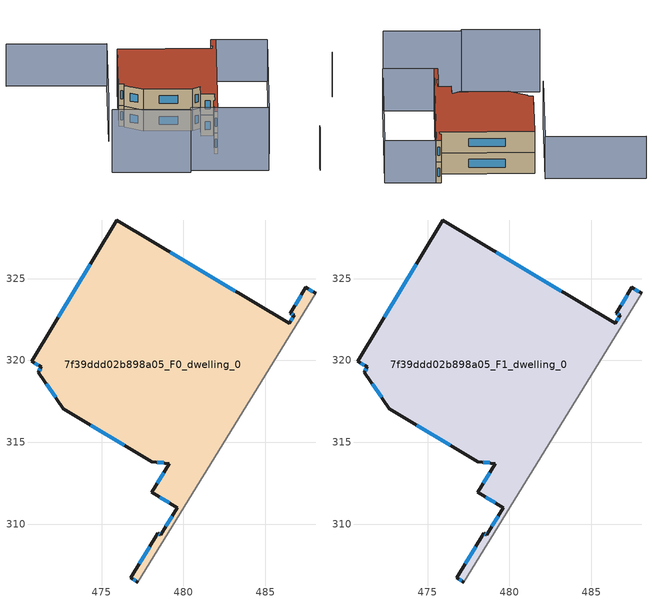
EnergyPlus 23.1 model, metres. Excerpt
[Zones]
7f39ddd02b898a05_F0_dwelling_0
 floor ground (EU_floor_Construction): 487.48,324.46 488.07,324.09 477.21,306.47 476.79,306.73 478.44,309.46 478.62,309.36 479.62,311.01 478.07,311.94 479.14,313.71 478.07,313.81 472.67,317.05 471.13,319.29 471.32,319.6 470.74,319.95 475.92,328.57 486.45,322.26 486.75,322.75 486.53,322.88 z0
 wall outside (EU_wall_Construction): 488.07,324.09 487.48,324.46 486.53,322.88 486.75,322.75 486.45,322.26 475.92,328.57 470.74,319.95 471.32,319.6 471.13,319.29 472.67,317.05 478.07,313.81 479.14,313.71 478.07,311.94 479.62,311.01 478.62,309.36 478.44,309.46 476.79,306.73 477.21,306.47 z0:3
 wall adiabatic (EU_wall_Construction): 477.21,306.47 488.07,324.09 z0:3
 window (EU_Window_Construction): 471.26,319.5 471.19,319.38 / 470.92,319.84 471.14,319.71 / 474.3,325.89 472.36,322.63 / 483.17,324.23 479.2,326.61 / 486.66,322.6 486.55,322.41 / 486.6,322.84 486.68,322.79 / 487.18,323.97 486.82,323.37 / 487.88,324.21 487.66,324.34 / 476.92,306.65 477.08,306.55 / 477.93,308.61 477.31,307.58 / 478.56,309.39 478.5,309.43 / 479.31,310.5 478.93,309.87 / 478.55,311.65 479.14,311.3 / 478.81,313.16 478.4,312.49 / 478.4,313.78 478.8,313.74 / 474.35,316.04 476.38,314.82 / 471.61,318.59 472.19,317.74 z0.93:2.07
7f39ddd02b898a05_F1_dwelling_0
 floor to 7f39ddd02b898a05_F0_dwelling_0 (EU_floor_Construction): 487.48,324.46 488.07,324.09 477.21,306.47 476.79,306.73 478.44,309.46 478.62,309.36 479.62,311.01 478.07,311.94 479.14,313.71 478.07,313.81 472.67,317.05 471.13,319.29 471.32,319.6 470.74,319.95 475.92,328.57 486.45,322.26 486.75,322.75 486.53,322.88 z3
 wall outside (EU_wall_Construction): 488.07,324.09 487.48,324.46 486.53,322.88 486.75,322.75 486.45,322.26 475.92,328.57 470.74,319.95 471.32,319.6 471.13,319.29 472.67,317.05 478.07,313.81 479.14,313.71 478.07,311.94 479.62,311.01 478.62,309.36 478.44,309.46 476.79,306.73 477.21,306.47 z3:6
 wall adiabatic (EU_wall_Construction): 477.21,306.47 488.07,324.09 z3:6
 window (EU_Window_Construction): 471.26,319.5 471.19,319.38 / 470.92,319.84 471.14,319.71 / 474.3,325.89 472.36,322.63 / 483.17,324.23 479.2,326.61 / 486.66,322.6 486.55,322.41 / 486.6,322.84 486.68,322.79 / 487.18,323.97 486.82,323.37 / 487.88,324.21 487.66,324.34 / 476.92,306.65 477.08,306.55 / 477.93,308.61 477.31,307.58 / 478.56,309.39 478.5,309.43 / 479.31,310.5 478.93,309.87 / 478.55,311.65 479.14,311.3 / 478.81,313.16 478.4,312.49 / 478.4,313.78 478.8,313.74 / 474.35,316.04 476.38,314.82 / 471.61,318.59 472.19,317.74 z3.93:5.07
 roof outside (EU_roof_Construction): 479.62,311.01 478.62,309.36 478.44,309.46 476.79,306.73 477.21,306.47 488.07,324.09 487.48,324.46 486.53,322.88 486.75,322.75 486.45,322.26 475.92,328.57 470.74,319.95 471.32,319.6 471.13,319.29 472.67,317.05 478.07,313.81 479.14,313.71 478.07,311.94 z6
shading: 485.72,295.48 486.13,296.15 / 464.67,337.38 475.7,330.65 / 475.7,330.65 467.33,316.95 / 488.07,324.09 493.67,320.65 / 493.67,320.65 482.82,303.02 / 482.82,303.02 477.21,306.47 / 477.21,306.47 488.07,324.09 z0:6; 471.63,304.22 480.18,298.96 / 462.9,309.19 471.45,303.93 z0:9
[Building]
EU S2 Campaign: North Axis=0; Terrain=City; Solar Distribution=FullExterior
[Site:Location]
Montreal-Trudeau.Intl.AP: Latitude=45.4667; Longitude=-73.75; Time Zone=-5; Elevation=36
[SizingPeriod:WeatherFileDays]
AnnualSizingPeriod: Begin Month=1; Begin Day of Month=1; End Month=12; End Day of Month=31; Day of Week for Start Day=Monday; Use Weather File Daylight Saving Period=No; Use Weather File Rain and Snow Indicators=No
[MATERIAL]
EU_InternalMass_Material: Roughness=MediumRough; Thickness=0.1; Conductivity=1; Density=1800; Specific Heat=900; Thermal Absorptance=0.9; Solar Absorptance=0.7; Visible Absorptance=0.7
[MATERIAL:NOMASS] Roughness=MediumRough; Thermal Absorptance=0.9; Solar Absorptance=0.7; Visible Absorptance=0.7
Name | Thermal Resistance
EU_wall_NoMass; EU_floor_NoMass | 1.36485
EU_roof_NoMass | 2.55992
[WINDOWMATERIAL:SIMPLEGLAZINGSYSTEM]
EU_Window_SimpleGlazing: UFactor=3.92339; Solar Heat Gain Coefficient=0.8; Visible Transmittance=0.8
[CONSTRUCTION]
EU_wall_Construction: EU_wall_NoMass
EU_roof_Construction: EU_roof_NoMass
EU_floor_Construction: EU_floor_NoMass
EU_Window_Construction: EU_Window_SimpleGlazing
EU_InternalMass_Construction: EU_InternalMass_Material
[ZONE] Type=1; Multiplier=1; Ceiling Height=autocalculate; Floor Area=autocalculate; Part of Total Floor Area=Yes
Name | Volume
7f39ddd02b898a05_F0_dwelling_0 | 451.444
7f39ddd02b898a05_F1_dwelling_0 | 451.441
[INTERNALMASS] Construction=EU_InternalMass_Construction; Surface Area=150.481
Name | Zone or ZoneList
7f39ddd02b898a05_F0_dwelling_0_EU_InternalMass | 7f39ddd02b898a05_F0_dwelling_0
7f39ddd02b898a05_F1_dwelling_0_EU_InternalMass | 7f39ddd02b898a05_F1_dwelling_0
[OTHEREQUIPMENT] Fuel Type=Electricity; Design Level Calculation Method=Watts/Area; Power per Zone Floor Area=1; Fraction Latent=0; Fraction Radiant=0; Fraction Lost=0; Carbon Dioxide Generation Rate=0; EndUse Subcategory=EU_Step8_InternalGains
Name | Zone or ZoneList or Space or SpaceList | Schedule
EU_Step8_InternalGain_7f39ddd02b898a05_F0_dwelling_0_f000 | 7f39ddd02b898a05_F0_dwelling_0 | EU_Step8_GainSchedule_7f39ddd02b898a05_F0_dwelling_0_f000
EU_Step8_InternalGain_7f39ddd02b898a05_F1_dwelling_0_f000 | 7f39ddd02b898a05_F1_dwelling_0 | EU_Step8_GainSchedule_7f39ddd02b898a05_F1_dwelling_0_f000
[ZONEVENTILATION:DESIGNFLOWRATE] Schedule=EU_AlwaysOn; Design Flow Rate Calculation Method=AirChanges/Hour; Air Changes per Hour=0.860309; Ventilation Type=Natural; Fan Pressure Rise=0; Fan Total Efficiency=1; Constant Term Coefficient=1; Temperature Term Coefficient=0; Velocity Term Coefficient=0; Velocity Squared Term Coefficient=0; Minimum Indoor Temperature=-100; Maximum Indoor Temperature=100; Delta Temperature=-100; Minimum Outdoor Temperature=-100; Maximum Outdoor Temperature=100; Maximum Wind Speed=40
Name | Zone or ZoneList or Space or SpaceList
EU_ConstantAir_7f39ddd02b898a05_F0_dwelling_0 | 7f39ddd02b898a05_F0_dwelling_0
EU_ConstantAir_7f39ddd02b898a05_F1_dwelling_0 | 7f39ddd02b898a05_F1_dwelling_0
[HVACTEMPLATE:THERMOSTAT] Constant Heating Setpoint=20; Constant Cooling Setpoint=50
EU_HeatOnly_7f39ddd02b898a05_F0_dwelling_0; EU_HeatOnly_7f39ddd02b898a05_F1_dwelling_0
[HVACTEMPLATE:ZONE:IDEALLOADSAIRSYSTEM] System Availability Schedule=EU_AlwaysOn; Maximum Heating Supply Air Temperature=50; Minimum Cooling Supply Air Temperature=13; Maximum Heating Supply Air Humidity Ratio=0.0156; Minimum Cooling Supply Air Humidity Ratio=0.0077; Heating Limit=NoLimit; Cooling Limit=NoLimit; Heating Availability Schedule=EU_AlwaysOn; Cooling Availability Schedule=EU_CoolingOff; Dehumidification Control Type=ConstantSensibleHeatRatio; Cooling Sensible Heat Ratio=0.7; Dehumidification Setpoint=60; Humidification Control Type=None; Humidification Setpoint=30; Outdoor Air Method=None; Outdoor Air Flow Rate per Person=0.00944; Outdoor Air Flow Rate per Zone Floor Area=0; Outdoor Air Flow Rate per Zone=0; Demand Controlled Ventilation Type=None; Outdoor Air Economizer Type=NoEconomizer; Heat Recovery Type=None; Sensible Heat Recovery Effectiveness=0.7; Latent Heat Recovery Effectiveness=0.65
Name | Template Thermostat
7f39ddd02b898a05_F0_dwelling_0 | EU_HeatOnly_7f39ddd02b898a05_F0_dwelling_0
7f39ddd02b898a05_F1_dwelling_0 | EU_HeatOnly_7f39ddd02b898a05_F1_dwelling_0
[SIZING:ZONE] Zone Cooling Design Supply Air Temperature Input Method=SupplyAirTemperature; Zone Cooling Design Supply Air Temperature=13; Zone Heating Design Supply Air Temperature Input Method=SupplyAirTemperature; Zone Heating Design Supply Air Temperature=50; Zone Cooling Design Supply Air Humidity Ratio=0.008; Zone Heating Design Supply Air Humidity Ratio=0.008; Cooling Design Air Flow Method=DesignDay; Cooling Design Air Flow Rate=0; Cooling Minimum Air Flow per Zone Floor Area=0.000762; Cooling Minimum Air Flow=0; Cooling Minimum Air Flow Fraction=0.2; Heating Design Air Flow Method=DesignDay; Heating Design Air Flow Rate=0; Heating Maximum Air Flow per Zone Floor Area=0.002032; Heating Maximum Air Flow=0.141576; Heating Maximum Air Flow Fraction=0.3; Account for Dedicated Outdoor Air System=No; Dedicated Outdoor Air System Control Strategy=NeutralSupplyAir; Dedicated Outdoor Air Low Setpoint Temperature for Design=autosize; Dedicated Outdoor Air High Setpoint Temperature for Design=autosize; Zone Load Sizing Method=Sensible Load Only No Latent Load; Zone Latent Cooling Design Supply Air Humidity Ratio Input Method=HumidityRatioDifference; Zone Cooling Design Supply Air Humidity Ratio Difference=0.005; Zone Latent Heating Design Supply Air Humidity Ratio Input Method=HumidityRatioDifference; Zone Humidification Design Supply Air Humidity Ratio Difference=0.005
7f39ddd02b898a05_F0_dwelling_0; 7f39ddd02b898a05_F1_dwelling_0
[SCHEDULE:CONSTANT]
Name | Hourly Value
EU_AlwaysOn | 1
EU_CoolingOff | 0
[SCHEDULE:FILE] Column Number=1; Rows to Skip at Top=0; Number of Hours of Data=8760; Column Separator=Comma; Interpolate to Timestep=No; Minutes per Item=60; Adjust Schedule for Daylight Savings=Yes
Name | File
EU_Step8_GainSchedule_7f39ddd02b898a05_F0_dwelling_0_f000 | ../../schedules/7f39ddd02b898a05/7f39ddd02b898a05_F0_dwelling_0_f000_gain.csv
EU_Step8_GainSchedule_7f39ddd02b898a05_F1_dwelling_0_f000 | ../../schedules/7f39ddd02b898a05/7f39ddd02b898a05_F1_dwelling_0_f000_gain.csv
